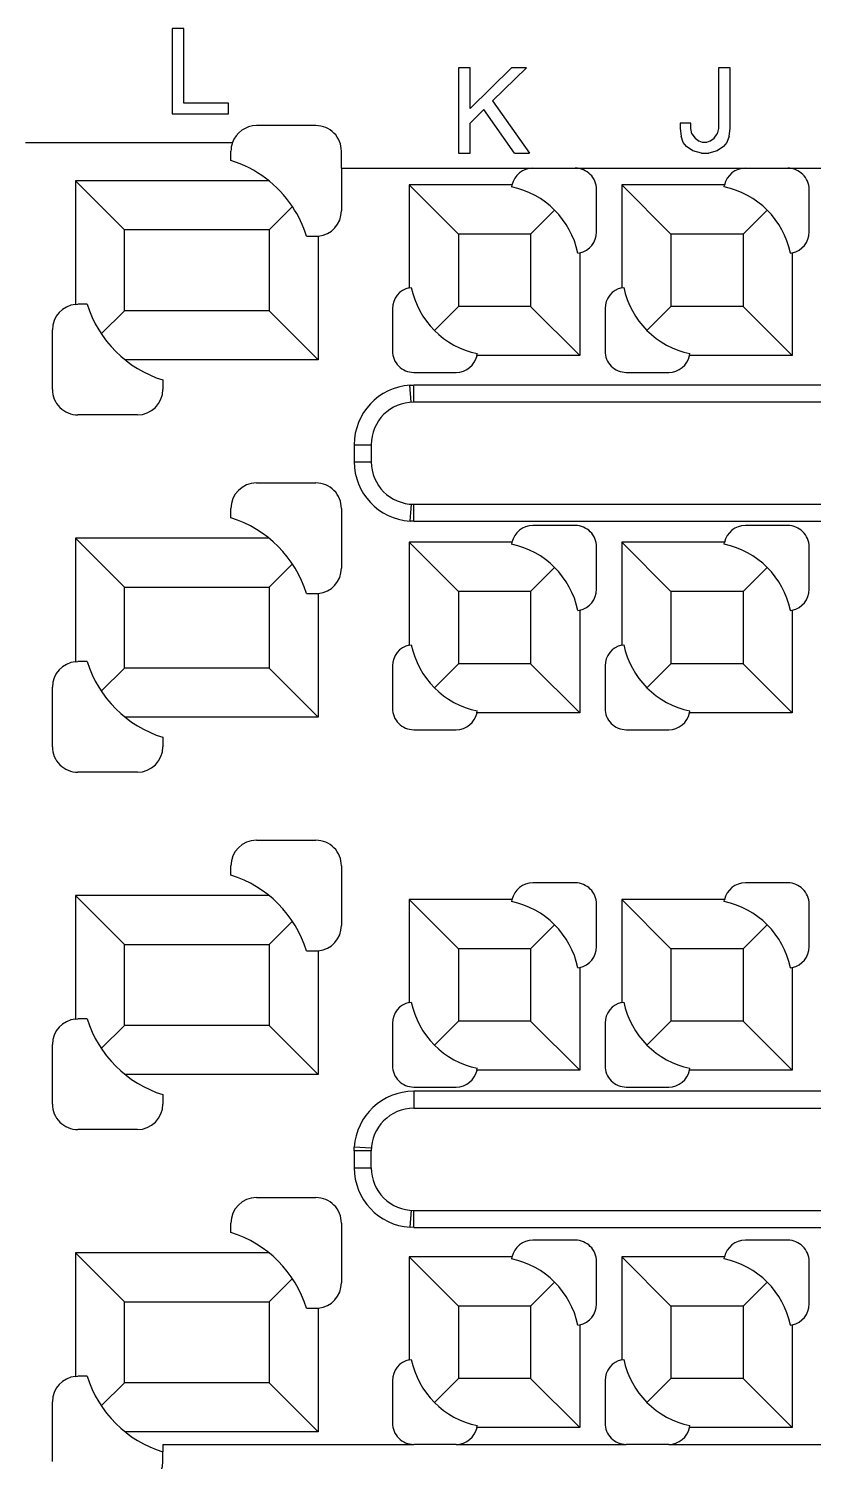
# Model space of a CAD drawing. Header units: inches. Extents: x 47316 to 59086, y 3141 to 11743.
# Drawn here: x 53982.54 to 53991.77, y 9512 to 9528.84 of the extents above; entities that cross this region are included whole.
import ezdxf

# ---------------------------------------------------------------- set-up
doc = ezdxf.new("R2010")
doc.units = ezdxf.units.IN
doc.header["$MEASUREMENT"] = 0

msp = doc.modelspace()

# ---------------------------------------------------------------- linework, layer by layer
at = {"lineweight": -3, "ltscale": 0.025}
for p, q in [((53984.228, 9528.843), (53984.228, 9527.843)), ((53987.593, 9528.381), (53987.593, 9527.381))]:
    msp.add_line(p, q, dxfattribs=at)
at = {"lineweight": -3, "ltscale": 0.003436}
for p, q in [((53984.365, 9528.843), (53984.228, 9528.843)), ((53987.73, 9528.381), (53987.593, 9528.381)), ((53987.593, 9527.381), (53987.73, 9527.381))]:
    msp.add_line(p, q, dxfattribs=at)
at = {"lineweight": -3, "ltscale": 0.021875}
msp.add_line((53984.365, 9527.968), (53984.365, 9528.843), dxfattribs=at)
at = {"lineweight": -3, "ltscale": 0.017017}
msp.add_line((53987.73, 9527.906), (53988.218, 9528.381), dxfattribs=at)
at = {"lineweight": -3, "ltscale": 0.011874}
msp.add_line((53987.73, 9527.906), (53987.73, 9528.381), dxfattribs=at)
at = {"lineweight": -3, "ltscale": 0.013924}
msp.add_line((53988.393, 9528.381), (53987.993, 9527.994), dxfattribs=at)
at = {"lineweight": -3, "ltscale": 0.004376}
for p, q in [((53988.393, 9528.381), (53988.218, 9528.381)), ((53988.255, 9527.381), (53988.43, 9527.381))]:
    msp.add_line(p, q, dxfattribs=at)
at = {"lineweight": -3, "ltscale": 0.017812}
for p, q in [((53990.651, 9528.381), (53990.651, 9527.669)), ((53990.788, 9527.669), (53990.788, 9528.381))]:
    msp.add_line(p, q, dxfattribs=at)
at = {"lineweight": -3, "ltscale": 0.003439}
msp.add_line((53990.788, 9528.381), (53990.651, 9528.381), dxfattribs=at)
at = {"lineweight": -3, "ltscale": 0.013126}
msp.add_line((53984.89, 9527.968), (53984.365, 9527.968), dxfattribs=at)
at = {"lineweight": -3, "ltscale": 0.003125}
for p, q in [((53984.89, 9527.843), (53984.89, 9527.968)), ((53990.326, 9527.731), (53990.201, 9527.731))]:
    msp.add_line(p, q, dxfattribs=at)
at = {"lineweight": -3, "ltscale": 0.005747}
msp.add_line((53987.893, 9527.894), (53987.73, 9527.731), dxfattribs=at)
at = {"lineweight": -3, "ltscale": 0.015693}
msp.add_line((53988.255, 9527.381), (53987.893, 9527.894), dxfattribs=at)
at = {"lineweight": -3, "ltscale": 0.018817}
msp.add_line((53987.993, 9527.994), (53988.43, 9527.381), dxfattribs=at)
at = {"lineweight": -3, "ltscale": 0.016562}
msp.add_line((53984.228, 9527.843), (53984.89, 9527.843), dxfattribs=at)
at = {"lineweight": -3, "ltscale": 0.008751}
msp.add_line((53987.73, 9527.381), (53987.73, 9527.731), dxfattribs=at)
at = {"lineweight": -3, "ltscale": 0.001563}
for p, q in [((53990.201, 9527.731), (53990.201, 9527.669)), ((53990.326, 9527.669), (53990.326, 9527.731))]:
    msp.add_line(p, q, dxfattribs=at)
at = {"lineweight": -3, "ltscale": 0.017499}
for p, q in [((53985.918, 9527.703), (53985.218, 9527.703)), ((53983.818, 9524.303), (53983.118, 9524.303)), ((53982.818, 9520.403), (53982.818, 9521.103)), ((53985.218, 9515.103), (53985.918, 9515.103)), ((53986.218, 9514.803), (53986.218, 9514.103))]:
    msp.add_line(p, q, dxfattribs=at)
at = {"lineweight": -3, "ltscale": 0.00221}
msp.add_line((53990.201, 9527.669), (53990.213, 9527.581), dxfattribs=at)
at = {"lineweight": -3, "ltscale": 0.001977}
msp.add_line((53990.238, 9527.506), (53990.213, 9527.581), dxfattribs=at)
at = {"lineweight": -3, "ltscale": 0.001593}
for p, q in [((53990.338, 9527.606), (53990.326, 9527.669)), ((53990.651, 9527.669), (53990.638, 9527.606))]:
    msp.add_line(p, q, dxfattribs=at)
at = {"lineweight": -3, "ltscale": 0.001564}
for p, q in [((53990.338, 9527.606), (53990.376, 9527.556)), ((53990.551, 9527.519), (53990.601, 9527.556)), ((53990.751, 9527.506), (53990.713, 9527.456))]:
    msp.add_line(p, q, dxfattribs=at)
at = {"lineweight": -3, "ltscale": 0.001562}
for p, q in [((53990.376, 9527.556), (53990.426, 9527.519)), ((53990.601, 9527.556), (53990.638, 9527.606)), ((53990.276, 9527.456), (53990.238, 9527.506))]:
    msp.add_line(p, q, dxfattribs=at)
at = {"lineweight": -3, "ltscale": 0.001976}
msp.add_line((53990.776, 9527.581), (53990.751, 9527.506), dxfattribs=at)
at = {"lineweight": -3, "ltscale": 0.002211}
msp.add_line((53990.776, 9527.581), (53990.788, 9527.669), dxfattribs=at)
at = {"lineweight": -3, "ltscale": 0.060858}
msp.add_line((53982.501, 9527.503), (53984.935, 9527.503), dxfattribs=at)
at = {"lineweight": -3, "ltscale": 0.002766}
for p, q in [((53984.918, 9527.293), (53984.918, 9527.403)), ((53984.118, 9512.003), (53984.118, 9512.114))]:
    msp.add_line(p, q, dxfattribs=at)
at = {"lineweight": -3, "ltscale": 0.005}
for p, q in [((53986.218, 9527.203), (53986.218, 9527.403)), ((53987.069, 9524.453), (53987.069, 9524.653)), ((53986.368, 9523.953), (53986.368, 9523.753)), ((53987.036, 9523.254), (53987.023, 9523.055)), ((53987.068, 9523.053), (53987.068, 9523.253)), ((53987.068, 9516.353), (53987.068, 9516.153)), ((53986.368, 9515.653), (53986.368, 9515.453)), ((53986.569, 9515.685), (53986.369, 9515.698)), ((53986.568, 9515.453), (53986.568, 9515.653)), ((53987.036, 9514.954), (53987.023, 9514.755)), ((53987.068, 9514.753), (53987.068, 9514.953))]:
    msp.add_line(p, q, dxfattribs=at)
at = {"lineweight": -3, "ltscale": 0.002255}
msp.add_line((53990.351, 9527.406), (53990.276, 9527.456), dxfattribs=at)
at = {"lineweight": -3, "ltscale": 0.002576}
for p, q in [((53990.451, 9527.381), (53990.351, 9527.406)), ((53990.638, 9527.406), (53990.538, 9527.381))]:
    msp.add_line(p, q, dxfattribs=at)
at = {"lineweight": -3, "ltscale": 0.000988}
for p, q in [((53990.463, 9527.506), (53990.426, 9527.519)), ((53990.551, 9527.519), (53990.513, 9527.506))]:
    msp.add_line(p, q, dxfattribs=at)
at = {"lineweight": -3, "ltscale": 0.002188}
msp.add_line((53990.451, 9527.381), (53990.538, 9527.381), dxfattribs=at)
at = {"lineweight": -3, "ltscale": 0.001251}
msp.add_line((53990.513, 9527.506), (53990.463, 9527.506), dxfattribs=at)
at = {"lineweight": -3, "ltscale": 0.002252}
msp.add_line((53990.713, 9527.456), (53990.638, 9527.406), dxfattribs=at)
at = {"lineweight": -3, "ltscale": 0.03634}
for p, q in [((53983.091, 9527.056), (53983.091, 9525.602)), ((53983.091, 9522.856), (53983.091, 9521.402)), ((53985.945, 9522.205), (53985.945, 9520.751)), ((53983.091, 9518.656), (53983.091, 9517.202)), ((53985.945, 9518.005), (53985.945, 9516.551)), ((53985.945, 9513.805), (53985.945, 9512.351))]:
    msp.add_line(p, q, dxfattribs=at)
at = {"lineweight": -3, "ltscale": 0.056824}
for p, q in [((53985.364, 9527.056), (53983.091, 9527.056)), ((53985.945, 9524.951), (53983.672, 9524.951)), ((53985.364, 9522.856), (53983.091, 9522.856)), ((53985.945, 9520.751), (53983.672, 9520.751)), ((53985.364, 9518.656), (53983.091, 9518.656)), ((53985.945, 9516.551), (53983.672, 9516.551)), ((53985.364, 9514.456), (53983.091, 9514.456)), ((53985.945, 9512.351), (53983.672, 9512.351))]:
    msp.add_line(p, q, dxfattribs=at)
at = {"lineweight": -3, "ltscale": 0.020411}
for p, q in [((53983.668, 9526.478), (53983.091, 9527.056)), ((53990.093, 9513.828), (53989.516, 9514.406))]:
    msp.add_line(p, q, dxfattribs=at)
at = {"lineweight": -3, "ltscale": 0.0125}
for p, q in [((53986.218, 9527.203), (53986.218, 9526.703)), ((53988.468, 9527.203), (53988.968, 9527.203)), ((53990.968, 9527.203), (53991.468, 9527.203)), ((53989.218, 9526.453), (53989.218, 9526.953)), ((53991.718, 9526.453), (53991.718, 9526.953)), ((53986.818, 9525.553), (53986.818, 9525.053)), ((53989.318, 9525.553), (53989.318, 9525.053)), ((53987.068, 9524.803), (53987.568, 9524.803)), ((53989.568, 9524.803), (53990.068, 9524.803)), ((53988.968, 9523.003), (53988.468, 9523.003)), ((53991.468, 9523.003), (53990.968, 9523.003)), ((53989.218, 9522.253), (53989.218, 9522.753)), ((53991.718, 9522.253), (53991.718, 9522.753)), ((53986.818, 9521.353), (53986.818, 9520.853)), ((53989.318, 9521.353), (53989.318, 9520.853)), ((53987.068, 9520.603), (53987.568, 9520.603)), ((53989.568, 9520.603), (53990.068, 9520.603)), ((53988.968, 9518.803), (53988.468, 9518.803)), ((53991.468, 9518.803), (53990.968, 9518.803)), ((53989.218, 9518.053), (53989.218, 9518.553)), ((53991.718, 9518.053), (53991.718, 9518.553)), ((53986.818, 9517.153), (53986.818, 9516.653)), ((53989.318, 9517.153), (53989.318, 9516.653)), ((53987.068, 9516.403), (53987.568, 9516.403)), ((53989.568, 9516.403), (53990.068, 9516.403)), ((53988.968, 9514.603), (53988.468, 9514.603)), ((53991.468, 9514.603), (53990.968, 9514.603)), ((53989.218, 9513.853), (53989.218, 9514.353)), ((53991.718, 9513.853), (53991.718, 9514.353)), ((53986.818, 9512.953), (53986.818, 9512.453)), ((53989.318, 9512.953), (53989.318, 9512.453)), ((53987.568, 9512.203), (53987.068, 9512.203)), ((53990.068, 9512.203), (53989.568, 9512.203))]:
    msp.add_line(p, q, dxfattribs=at)
at = {"lineweight": -3, "ltscale": 0.05625}
msp.add_line((53986.218, 9527.203), (53988.468, 9527.203), dxfattribs=at)
at = {"lineweight": -3, "ltscale": 0.05}
for p, q in [((53988.968, 9527.203), (53990.968, 9527.203)), ((53991.468, 9527.203), (53993.468, 9527.203)), ((53987.568, 9512.203), (53989.568, 9512.203)), ((53990.068, 9512.203), (53992.068, 9512.203))]:
    msp.add_line(p, q, dxfattribs=at)
at = {"lineweight": -3, "ltscale": 0.030197}
for p, q in [((53987.016, 9527.006), (53987.016, 9525.798)), ((53988.224, 9527.006), (53987.016, 9527.006)), ((53989.516, 9527.006), (53989.516, 9525.798)), ((53989.02, 9526.209), (53989.02, 9525.001)), ((53991.52, 9526.209), (53991.52, 9525.001)), ((53989.02, 9525.001), (53987.812, 9525.001)), ((53991.52, 9525.001), (53990.312, 9525.001)), ((53987.016, 9522.806), (53987.016, 9521.598)), ((53988.224, 9522.806), (53987.016, 9522.806)), ((53989.516, 9522.806), (53989.516, 9521.598)), ((53989.02, 9522.009), (53989.02, 9520.801)), ((53991.52, 9522.009), (53991.52, 9520.801)), ((53989.02, 9520.801), (53987.812, 9520.801)), ((53991.52, 9520.801), (53990.312, 9520.801)), ((53987.016, 9518.606), (53987.016, 9517.398)), ((53988.224, 9518.606), (53987.016, 9518.606)), ((53989.516, 9518.606), (53989.516, 9517.398)), ((53990.724, 9518.606), (53989.516, 9518.606)), ((53989.02, 9517.809), (53989.02, 9516.601)), ((53991.52, 9517.809), (53991.52, 9516.601)), ((53989.02, 9516.601), (53987.812, 9516.601)), ((53991.52, 9516.601), (53990.312, 9516.601)), ((53987.016, 9514.406), (53987.016, 9513.198)), ((53988.224, 9514.406), (53987.016, 9514.406)), ((53989.516, 9514.406), (53989.516, 9513.198)), ((53989.02, 9513.609), (53989.02, 9512.401)), ((53991.52, 9513.609), (53991.52, 9512.401))]:
    msp.add_line(p, q, dxfattribs=at)
at = {"lineweight": -3, "ltscale": 0.02041}
for p, q in [((53987.593, 9526.428), (53987.016, 9527.006)), ((53990.093, 9526.428), (53989.516, 9527.006)), ((53983.668, 9522.278), (53983.091, 9522.856)), ((53987.593, 9522.228), (53987.016, 9522.806)), ((53990.093, 9522.228), (53989.516, 9522.806)), ((53983.668, 9518.078), (53983.091, 9518.656)), ((53987.593, 9518.028), (53987.016, 9518.606)), ((53990.093, 9518.028), (53989.516, 9518.606)), ((53987.593, 9513.828), (53987.016, 9514.406))]:
    msp.add_line(p, q, dxfattribs=at)
at = {"lineweight": -3, "ltscale": 0.00058}
for p, q in [((53988.22, 9526.983), (53988.224, 9527.006)), ((53987.812, 9525.001), (53987.816, 9525.024)), ((53990.312, 9525.001), (53990.316, 9525.024)), ((53988.22, 9522.783), (53988.224, 9522.806)), ((53990.72, 9522.783), (53990.724, 9522.806)), ((53988.22, 9518.583), (53988.224, 9518.606)), ((53990.72, 9518.583), (53990.724, 9518.606)), ((53988.22, 9514.383), (53988.224, 9514.406)), ((53990.72, 9514.383), (53990.724, 9514.406)), ((53990.312, 9512.401), (53990.316, 9512.424))]:
    msp.add_line(p, q, dxfattribs=at)
at = {"lineweight": -3, "ltscale": 0.030194}
for p, q in [((53990.723, 9527.006), (53989.516, 9527.006)), ((53990.723, 9522.806), (53989.516, 9522.806))]:
    msp.add_line(p, q, dxfattribs=at)
at = {"lineweight": -3, "ltscale": 0.000579}
for p, q in [((53990.72, 9526.983), (53990.724, 9527.006)), ((53991.497, 9517.805), (53991.52, 9517.809)), ((53988.997, 9513.605), (53989.02, 9513.609))]:
    msp.add_line(p, q, dxfattribs=at)
at = {"lineweight": -3, "ltscale": 0.009667}
for p, q in [((53985.368, 9526.478), (53985.641, 9526.752)), ((53985.368, 9522.278), (53985.641, 9522.552))]:
    msp.add_line(p, q, dxfattribs=at)
at = {"lineweight": -3, "ltscale": 0.009973}
for p, q in [((53988.443, 9526.428), (53988.725, 9526.711)), ((53990.943, 9526.428), (53991.225, 9526.711)), ((53988.443, 9522.228), (53988.725, 9522.511))]:
    msp.add_line(p, q, dxfattribs=at)
at = {"lineweight": -3, "ltscale": 0.023749}
msp.add_line((53983.668, 9525.528), (53983.668, 9526.478), dxfattribs=at)
at = {"lineweight": -3, "ltscale": 0.042502}
for p, q in [((53985.368, 9526.478), (53983.668, 9526.478)), ((53985.368, 9525.528), (53983.668, 9525.528)), ((53983.668, 9522.278), (53985.368, 9522.278)), ((53985.368, 9521.328), (53983.668, 9521.328)), ((53983.668, 9518.078), (53985.368, 9518.078)), ((53985.368, 9517.128), (53983.668, 9517.128))]:
    msp.add_line(p, q, dxfattribs=at)
at = {"lineweight": -3, "ltscale": 0.02375}
for p, q in [((53985.368, 9526.478), (53985.368, 9525.528)), ((53983.668, 9521.328), (53983.668, 9522.278)), ((53985.368, 9522.278), (53985.368, 9521.328)), ((53983.668, 9517.128), (53983.668, 9518.078)), ((53985.368, 9518.078), (53985.368, 9517.128)), ((53983.668, 9512.928), (53983.668, 9513.878)), ((53985.368, 9513.878), (53985.368, 9512.928))]:
    msp.add_line(p, q, dxfattribs=at)
at = {"lineweight": -3, "ltscale": 0.002768}
for p, q in [((53985.807, 9526.403), (53985.918, 9526.403)), ((53985.807, 9522.203), (53985.918, 9522.203)), ((53983.229, 9513.003), (53983.118, 9513.003))]:
    msp.add_line(p, q, dxfattribs=at)
at = {"lineweight": -3, "ltscale": 0.000684}
for p, q in [((53985.918, 9526.403), (53985.945, 9526.405)), ((53983.091, 9525.602), (53983.118, 9525.603)), ((53985.918, 9522.203), (53985.945, 9522.205)), ((53983.091, 9521.402), (53983.118, 9521.403)), ((53985.918, 9518.003), (53985.945, 9518.005)), ((53983.091, 9517.202), (53983.118, 9517.203)), ((53985.918, 9513.803), (53985.945, 9513.805)), ((53983.091, 9513.002), (53983.118, 9513.003))]:
    msp.add_line(p, q, dxfattribs=at)
at = {"lineweight": -3, "ltscale": 0.036339}
for p, q in [((53985.945, 9526.405), (53985.945, 9524.951)), ((53983.091, 9514.456), (53983.091, 9513.002))]:
    msp.add_line(p, q, dxfattribs=at)
at = {"lineweight": -3, "ltscale": 0.021251}
for p, q in [((53987.593, 9526.428), (53987.593, 9525.578)), ((53988.443, 9526.428), (53988.443, 9525.578)), ((53990.093, 9526.428), (53990.093, 9525.578)), ((53990.943, 9526.428), (53990.943, 9525.578)), ((53987.593, 9522.228), (53987.593, 9521.378)), ((53988.443, 9522.228), (53988.443, 9521.378)), ((53990.093, 9522.228), (53990.093, 9521.378))]:
    msp.add_line(p, q, dxfattribs=at)
at = {"lineweight": -3, "ltscale": 0.021249}
for p, q in [((53988.443, 9526.428), (53987.593, 9526.428)), ((53990.943, 9526.428), (53990.093, 9526.428)), ((53988.443, 9525.578), (53987.593, 9525.578)), ((53990.943, 9525.578), (53990.093, 9525.578)), ((53988.443, 9522.228), (53987.593, 9522.228)), ((53990.943, 9522.228), (53990.093, 9522.228)), ((53990.943, 9522.228), (53990.943, 9521.378)), ((53988.443, 9521.378), (53987.593, 9521.378)), ((53990.943, 9521.378), (53990.093, 9521.378)), ((53987.593, 9518.028), (53987.593, 9517.178)), ((53988.443, 9518.028), (53987.593, 9518.028)), ((53988.443, 9518.028), (53988.443, 9517.178)), ((53990.093, 9518.028), (53990.093, 9517.178)), ((53990.943, 9518.028), (53990.093, 9518.028)), ((53990.943, 9518.028), (53990.943, 9517.178)), ((53988.443, 9517.178), (53987.593, 9517.178)), ((53990.943, 9517.178), (53990.093, 9517.178)), ((53987.593, 9513.828), (53987.593, 9512.978)), ((53988.443, 9513.828), (53987.593, 9513.828)), ((53988.443, 9513.828), (53988.443, 9512.978)), ((53990.093, 9513.828), (53990.093, 9512.978)), ((53990.943, 9513.828), (53990.093, 9513.828)), ((53990.943, 9513.828), (53990.943, 9512.978)), ((53988.443, 9512.978), (53987.593, 9512.978)), ((53990.943, 9512.978), (53990.093, 9512.978))]:
    msp.add_line(p, q, dxfattribs=at)
at = {"lineweight": -3, "ltscale": 0.000581}
for p, q in [((53988.997, 9526.205), (53989.02, 9526.209)), ((53991.497, 9526.205), (53991.52, 9526.209)), ((53987.812, 9520.801), (53987.816, 9520.824)), ((53990.312, 9520.801), (53990.316, 9520.824)), ((53987.016, 9517.398), (53987.039, 9517.402)), ((53987.812, 9516.601), (53987.816, 9516.624)), ((53990.312, 9516.601), (53990.316, 9516.624)), ((53989.516, 9513.198), (53989.539, 9513.202))]:
    msp.add_line(p, q, dxfattribs=at)
at = {"lineweight": -3, "ltscale": 0.000578}
for p, q in [((53987.016, 9525.798), (53987.038, 9525.802)), ((53989.516, 9525.798), (53989.538, 9525.802)), ((53988.997, 9522.005), (53989.02, 9522.009)), ((53991.497, 9522.005), (53991.52, 9522.009)), ((53987.016, 9521.598), (53987.038, 9521.602)), ((53989.516, 9521.598), (53989.538, 9521.602)), ((53988.997, 9517.805), (53989.02, 9517.809)), ((53991.497, 9513.605), (53991.52, 9513.609))]:
    msp.add_line(p, q, dxfattribs=at)
at = {"lineweight": -3, "ltscale": 0.002765}
for p, q in [((53983.229, 9525.603), (53983.118, 9525.603)), ((53984.118, 9524.714), (53984.118, 9524.603)), ((53984.918, 9523.093), (53984.918, 9523.203)), ((53983.229, 9521.403), (53983.118, 9521.403)), ((53984.118, 9520.514), (53984.118, 9520.403)), ((53984.918, 9518.893), (53984.918, 9519.003)), ((53985.807, 9518.003), (53985.918, 9518.003)), ((53983.229, 9517.203), (53983.118, 9517.203)), ((53984.118, 9516.314), (53984.118, 9516.203)), ((53984.918, 9514.693), (53984.918, 9514.803)), ((53985.807, 9513.803), (53985.918, 9513.803))]:
    msp.add_line(p, q, dxfattribs=at)
at = {"lineweight": -3, "ltscale": 0.00967}
for p, q in [((53983.668, 9525.528), (53983.394, 9525.255)), ((53983.668, 9521.328), (53983.394, 9521.055))]:
    msp.add_line(p, q, dxfattribs=at)
at = {"lineweight": -3, "ltscale": 0.020414}
for p, q in [((53985.368, 9525.528), (53985.945, 9524.951)), ((53988.443, 9525.578), (53989.02, 9525.001)), ((53990.943, 9525.578), (53991.52, 9525.001)), ((53985.368, 9521.328), (53985.945, 9520.751)), ((53988.443, 9521.378), (53989.02, 9520.801)), ((53985.368, 9517.128), (53985.945, 9516.551)), ((53990.943, 9517.178), (53991.52, 9516.601)), ((53985.368, 9512.928), (53985.945, 9512.351))]:
    msp.add_line(p, q, dxfattribs=at)
at = {"lineweight": -3, "ltscale": 0.009974}
for p, q in [((53987.593, 9525.578), (53987.311, 9525.296)), ((53990.093, 9525.578), (53989.811, 9525.296)), ((53990.943, 9522.228), (53991.225, 9522.511)), ((53987.593, 9521.378), (53987.311, 9521.096)), ((53990.093, 9521.378), (53989.811, 9521.096)), ((53988.443, 9518.028), (53988.725, 9518.311)), ((53990.943, 9518.028), (53991.225, 9518.311))]:
    msp.add_line(p, q, dxfattribs=at)
at = {"lineweight": -3, "ltscale": 0.0175}
for p, q in [((53982.818, 9524.603), (53982.818, 9525.303)), ((53986.218, 9523.203), (53986.218, 9522.503)), ((53986.218, 9519.003), (53986.218, 9518.303)), ((53982.818, 9516.203), (53982.818, 9516.903)), ((53982.818, 9512.003), (53982.818, 9512.703))]:
    msp.add_line(p, q, dxfattribs=at)
at = {"lineweight": -3, "ltscale": 0.001093}
msp.add_line((53987.024, 9524.652), (53987.068, 9524.653), dxfattribs=at)
at = {"lineweight": -3, "ltscale": 0.004999}
for p, q in [((53987.037, 9524.452), (53987.024, 9524.652)), ((53986.368, 9523.953), (53986.568, 9523.953)), ((53986.568, 9523.953), (53986.568, 9523.753)), ((53986.368, 9523.753), (53986.568, 9523.753))]:
    msp.add_line(p, q, dxfattribs=at)
at = {"lineweight": -3, "ltscale": 0.207501}
for p, q in [((53995.368, 9524.653), (53987.068, 9524.653)), ((53995.368, 9524.453), (53987.068, 9524.453)), ((53987.068, 9523.253), (53995.368, 9523.253))]:
    msp.add_line(p, q, dxfattribs=at)
at = {"lineweight": -3, "ltscale": 0.017502}
for p, q in [((53985.218, 9523.503), (53985.918, 9523.503)), ((53983.818, 9520.103), (53983.118, 9520.103)), ((53985.218, 9519.303), (53985.918, 9519.303)), ((53983.818, 9515.903), (53983.118, 9515.903))]:
    msp.add_line(p, q, dxfattribs=at)
at = {"lineweight": -3, "ltscale": 0.001096}
for p, q in [((53987.068, 9523.053), (53987.024, 9523.055)), ((53987.068, 9514.753), (53987.024, 9514.755))]:
    msp.add_line(p, q, dxfattribs=at)
at = {"lineweight": -3, "ltscale": 0.207498}
for p, q in [((53987.068, 9523.053), (53995.368, 9523.053)), ((53995.368, 9516.353), (53987.068, 9516.353)), ((53987.068, 9516.153), (53995.368, 9516.153)), ((53987.068, 9514.953), (53995.368, 9514.953)), ((53987.068, 9514.753), (53995.368, 9514.753))]:
    msp.add_line(p, q, dxfattribs=at)
at = {"lineweight": -3, "ltscale": 0.020415}
for p, q in [((53990.943, 9521.378), (53991.52, 9520.801)), ((53988.443, 9517.178), (53989.02, 9516.601))]:
    msp.add_line(p, q, dxfattribs=at)
at = {"lineweight": -3, "ltscale": 0.009671}
for p, q in [((53985.368, 9518.078), (53985.642, 9518.352)), ((53985.368, 9513.878), (53985.642, 9514.152)), ((53983.668, 9512.928), (53983.394, 9512.655))]:
    msp.add_line(p, q, dxfattribs=at)
at = {"lineweight": -3, "ltscale": 0.000582}
for p, q in [((53989.516, 9517.398), (53989.539, 9517.402)), ((53987.016, 9513.198), (53987.039, 9513.202)), ((53987.812, 9512.401), (53987.816, 9512.424))]:
    msp.add_line(p, q, dxfattribs=at)
at = {"lineweight": -3, "ltscale": 0.009669}
msp.add_line((53983.668, 9517.128), (53983.394, 9516.855), dxfattribs=at)
at = {"lineweight": -3, "ltscale": 0.009975}
for p, q in [((53987.593, 9517.178), (53987.311, 9516.896)), ((53990.093, 9517.178), (53989.811, 9516.896)), ((53987.593, 9512.978), (53987.311, 9512.696)), ((53990.093, 9512.978), (53989.811, 9512.696))]:
    msp.add_line(p, q, dxfattribs=at)
at = {"lineweight": -3, "ltscale": 0.001095}
msp.add_line((53986.368, 9515.653), (53986.369, 9515.697), dxfattribs=at)
at = {"lineweight": -3, "ltscale": 0.005002}
for p, q in [((53986.568, 9515.653), (53986.368, 9515.653)), ((53986.368, 9515.453), (53986.568, 9515.453))]:
    msp.add_line(p, q, dxfattribs=at)
at = {"lineweight": -3, "ltscale": 0.020412}
msp.add_line((53983.668, 9513.878), (53983.091, 9514.456), dxfattribs=at)
at = {"lineweight": -3, "ltscale": 0.030191}
msp.add_line((53990.723, 9514.406), (53989.516, 9514.406), dxfattribs=at)
at = {"lineweight": -3, "ltscale": 0.009976}
for p, q in [((53988.443, 9513.828), (53988.725, 9514.111)), ((53990.943, 9513.828), (53991.225, 9514.111))]:
    msp.add_line(p, q, dxfattribs=at)
at = {"lineweight": -3, "ltscale": 0.042499}
for p, q in [((53983.668, 9513.878), (53985.368, 9513.878)), ((53985.368, 9512.928), (53983.668, 9512.928))]:
    msp.add_line(p, q, dxfattribs=at)
at = {"lineweight": -3, "ltscale": 0.020416}
for p, q in [((53988.443, 9512.978), (53989.02, 9512.401)), ((53990.943, 9512.978), (53991.52, 9512.401))]:
    msp.add_line(p, q, dxfattribs=at)
at = {"lineweight": -3, "ltscale": 0.0302}
for p, q in [((53989.02, 9512.401), (53987.812, 9512.401)), ((53991.52, 9512.401), (53990.312, 9512.401))]:
    msp.add_line(p, q, dxfattribs=at)
at = {"lineweight": -3, "ltscale": 0.073752}
msp.add_line((53984.118, 9512.203), (53987.068, 9512.203), dxfattribs=at)
at = {"lineweight": -3, "ltscale": 0.002234}
msp.add_line((53984.118, 9512.203), (53984.118, 9512.114), dxfattribs=at)
at = {"lineweight": -3}
for centre, radius, start, end in [((53985.218, 9527.403), 0.3, 90.0002, 160.529), ((53985.918, 9527.403), 0.3, 0.0002, 90.0002), ((53985.218, 9527.403), 0.3, 160.529, 180.0002), ((53984.518, 9526.003), 1.35, 33.6744, 72.7643), ((53988.468, 9526.953), 0.25, 90.0002, 167.913), ((53988.968, 9526.953), 0.25, 0.0002, 90.0002), ((53990.968, 9526.953), 0.25, 90.0002, 167.954), ((53991.468, 9526.953), 0.25, 0.0002, 90.0002), ((53988.018, 9526.003), 1, 11.6391, 78.3617), ((53990.518, 9526.003), 1, 11.6391, 78.3617), ((53984.518, 9526.003), 1.35, 17.2362, 33.6744), ((53985.918, 9526.703), 0.3, 275.231, 0.0002), ((53988.968, 9526.453), 0.25, 282.0875, 0.0002), ((53991.468, 9526.453), 0.25, 282.0875, 0.0002), ((53987.068, 9525.553), 0.25, 102.0738, 180.0002), ((53988.018, 9526.003), 1, 191.6388, 258.3614), ((53989.568, 9525.553), 0.25, 102.0738, 180.0002), ((53990.518, 9526.003), 1, 191.6388, 258.3614), ((53983.118, 9525.303), 0.3, 95.231, 180.0002), ((53984.518, 9526.003), 1.35, 197.2348, 252.765), ((53987.068, 9525.053), 0.25, 180.0002, 270.0002), ((53989.568, 9525.053), 0.25, 180.0002, 270.0002), ((53987.568, 9525.053), 0.25, 270.0002, 347.913), ((53990.068, 9525.053), 0.25, 270.0002, 347.913), ((53983.118, 9524.603), 0.3, 180.0002, 270.0002), ((53983.818, 9524.603), 0.3, 270.0002, 0.0002), ((53987.068, 9523.953), 0.7, 93.5854, 180.0022), ((53987.068, 9523.953), 0.5, 90.0002, 180.0002), ((53987.068, 9523.753), 0.7, 180.007, 266.4109), ((53987.068, 9523.753), 0.5, 180.0002, 269.9285), ((53985.218, 9523.203), 0.3, 90.0002, 180.0002), ((53985.918, 9523.203), 0.3, 0.0002, 90.0002), ((53984.518, 9521.803), 1.35, 17.2362, 72.7643), ((53988.468, 9522.753), 0.25, 90.0002, 167.913), ((53988.968, 9522.753), 0.25, 0.0002, 90.0002), ((53990.968, 9522.753), 0.25, 90.0002, 167.954), ((53991.468, 9522.753), 0.25, 0.0002, 90.0002), ((53988.018, 9521.803), 1, 11.6391, 78.3617), ((53990.518, 9521.803), 1, 11.6391, 78.3617), ((53985.918, 9522.503), 0.3, 275.231, 0.0002), ((53988.968, 9522.253), 0.25, 282.0875, 0.0002), ((53991.468, 9522.253), 0.25, 282.0875, 0.0002), ((53987.068, 9521.353), 0.25, 102.0738, 180.0002), ((53988.018, 9521.803), 1, 191.6388, 258.3614), ((53989.568, 9521.353), 0.25, 102.0875, 180.0002), ((53990.518, 9521.803), 1, 191.6388, 258.3614), ((53983.118, 9521.103), 0.3, 95.231, 180.0002), ((53984.518, 9521.803), 1.35, 197.2348, 252.765), ((53987.068, 9520.853), 0.25, 180.0002, 270.0002), ((53989.568, 9520.853), 0.25, 180.0002, 270.0002), ((53987.568, 9520.853), 0.25, 270.0002, 347.913), ((53990.068, 9520.853), 0.25, 270.0002, 347.913), ((53983.118, 9520.403), 0.3, 180.0002, 270.0002), ((53983.818, 9520.403), 0.3, 270.0002, 0.0002), ((53985.218, 9519.003), 0.3, 90.0002, 180.0002), ((53985.918, 9519.003), 0.3, 0.0002, 90.0002), ((53984.518, 9517.603), 1.35, 17.2362, 72.7643), ((53988.468, 9518.553), 0.25, 90.0002, 167.954), ((53988.968, 9518.553), 0.25, 0.0002, 90.0002), ((53990.968, 9518.553), 0.25, 90.0002, 167.954), ((53991.468, 9518.553), 0.25, 0.0002, 90.0002), ((53988.018, 9517.603), 1, 11.6391, 78.3617), ((53990.518, 9517.603), 1, 11.6391, 78.3617), ((53985.918, 9518.303), 0.3, 275.231, 0.0002), ((53988.968, 9518.053), 0.25, 282.0875, 0.0002), ((53991.468, 9518.053), 0.25, 282.0875, 0.0002), ((53987.068, 9517.153), 0.25, 102.0875, 180.0002), ((53988.018, 9517.603), 1, 191.6388, 258.3614), ((53989.568, 9517.153), 0.25, 102.0875, 180.0002), ((53990.518, 9517.603), 1, 191.6388, 258.3614), ((53983.118, 9516.903), 0.3, 95.231, 180.0002), ((53984.518, 9517.603), 1.35, 197.2348, 252.765), ((53987.068, 9516.653), 0.25, 180.0002, 270.0002), ((53987.568, 9516.653), 0.25, 270.0002, 347.913), ((53989.568, 9516.653), 0.25, 180.0002, 270.0002), ((53990.068, 9516.653), 0.25, 270.0002, 347.913), ((53987.068, 9515.653), 0.7, 90.007, 176.4109), ((53983.118, 9516.203), 0.3, 180.0002, 270.0002), ((53983.818, 9516.203), 0.3, 270.0002, 0.0002), ((53987.068, 9515.653), 0.5, 90.0002, 180.0002), ((53987.068, 9515.454), 0.7, 180.007, 266.4109), ((53987.068, 9515.453), 0.5, 180.0002, 270.0002), ((53985.218, 9514.803), 0.3, 90.0002, 180.0002), ((53985.918, 9514.803), 0.3, 0.0002, 90.0002), ((53984.518, 9513.403), 1.35, 17.2362, 72.7643), ((53988.468, 9514.353), 0.25, 90.0002, 167.954), ((53988.968, 9514.353), 0.25, 0.0002, 90.0002), ((53990.968, 9514.353), 0.25, 90.0002, 167.9267), ((53991.468, 9514.353), 0.25, 0.0002, 90.0002), ((53988.018, 9513.403), 1, 11.6391, 78.3617), ((53990.518, 9513.403), 1, 11.6391, 78.3617), ((53985.918, 9514.103), 0.3, 275.231, 0.0002), ((53988.968, 9513.853), 0.25, 282.0875, 0.0002), ((53991.468, 9513.853), 0.25, 282.0875, 0.0002), ((53987.068, 9512.953), 0.25, 102.0875, 180.0002), ((53988.018, 9513.403), 1, 191.6388, 258.3614), ((53989.568, 9512.953), 0.25, 102.0465, 180.0002), ((53990.518, 9513.403), 1, 191.6388, 258.3614), ((53983.118, 9512.703), 0.3, 95.231, 180.0002), ((53984.518, 9513.403), 1.35, 197.2348, 252.765), ((53987.068, 9512.453), 0.25, 180.0002, 270.0002), ((53987.568, 9512.453), 0.25, 270.0002, 347.913), ((53989.568, 9512.453), 0.25, 180.0002, 270.0002), ((53990.068, 9512.453), 0.25, 270.0002, 347.913), ((53983.818, 9512.003), 0.3, 270.0002, 0.0002)]:
    msp.add_arc(centre, radius, start, end, dxfattribs=at)

doc.saveas('drawing.dxf')
